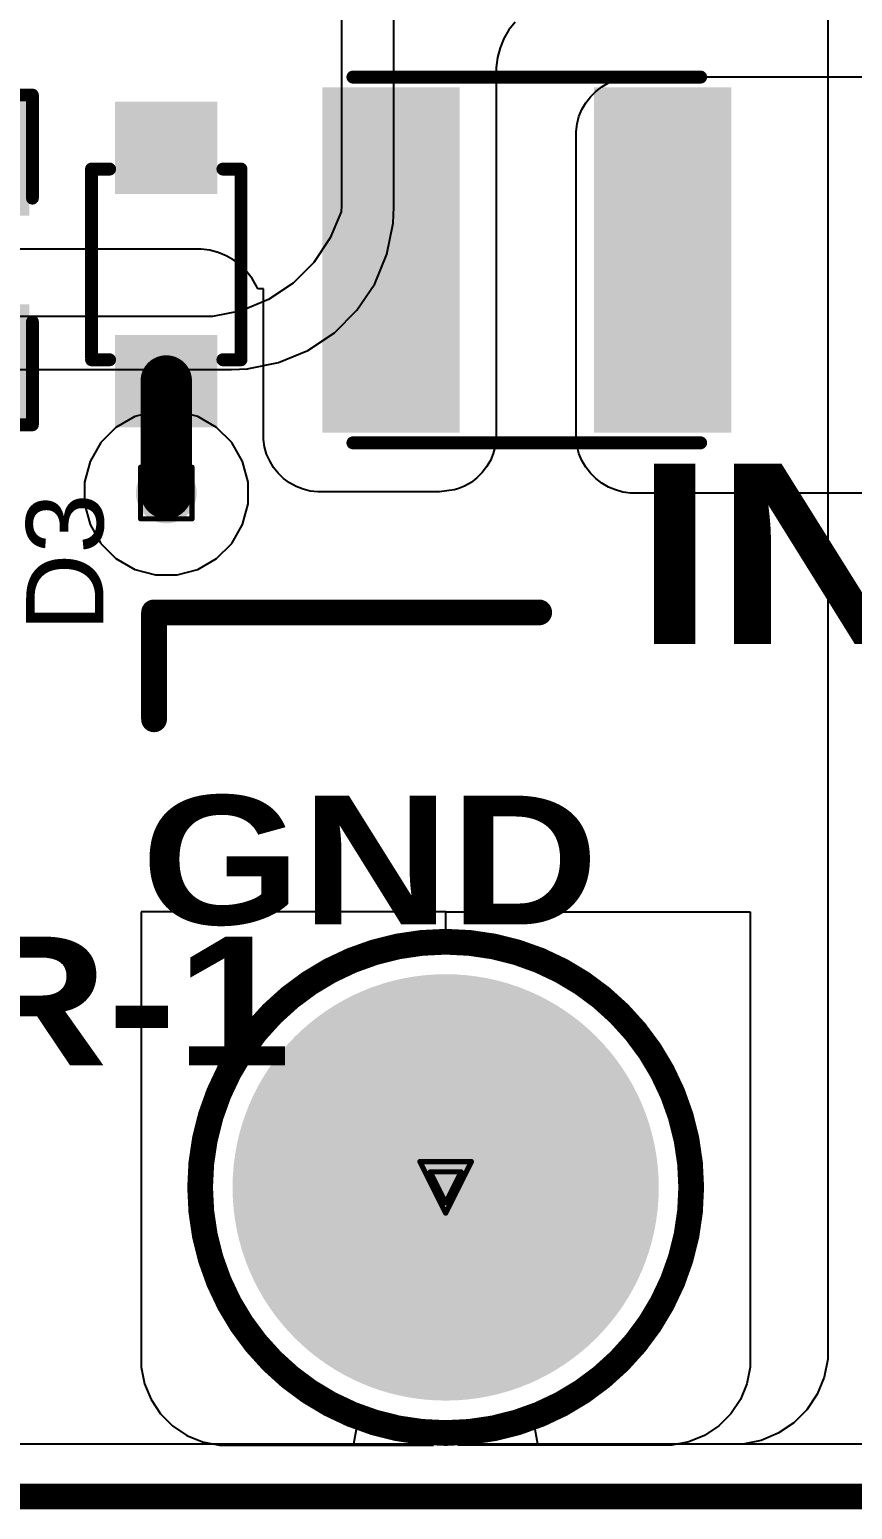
# Model space of a CAD drawing. Header units: inches. Extents: x -5 to 230, y -4 to 159.
# Drawn here: x 73.07 to 81.18, y -3.62 to 10.97 of the extents above; entities that cross this region are included whole.
import ezdxf

# ---------------------------------------------------------------- set-up
doc = ezdxf.new("R2010")
doc.units = ezdxf.units.IN
for name, color, linetype in [('Board Outline', 216, 'Continuous'), ('Bottom Layer', 5, 'Continuous'), ('Bottom Solder', 6, 'Continuous'), ('Drill Drawing', 1, 'Continuous'), ('Layer 1', 16, 'Continuous'), ('Layer 2', 76, 'Continuous'), ('Multi-Layer', 9, 'Continuous'), ('Pad Holes', 156, 'Continuous'), ('Top Layer', 1, 'Continuous'), ('Top Overlay', 2, 'Continuous'), ('Top Paste', 8, 'Continuous'), ('Top Solder', 216, 'Continuous'), ('Via Holes', 16, 'Continuous')]:
    doc.layers.add(name, color=color, linetype=linetype)
doc.styles.add('Arial', font='', dxfattribs={"height": 0.2})
doc.styles.add('Arial Black_Bold', font='', dxfattribs={"height": 0.2})
doc.styles.get('Arial').set_extended_font_data('Arial')
doc.styles.get('Arial Black_Bold').set_extended_font_data('Arial Black', bold=True)

# ---------------------------------------------------------------- blocks, each defined once
blk = doc.blocks.new('0_5___T____P___33')
at = {"layer": 'Bottom Layer'}
h = blk.add_hatch(color=5, dxfattribs=at)
edge = h.paths.add_edge_path()
edge.add_arc((0, 0), 2, 0, 360)
at = {"layer": 'Bottom Solder'}
h = blk.add_hatch(color=6, dxfattribs=at)
edge = h.paths.add_edge_path()
edge.add_arc((0, 0), 2.102, 0, 360)
at = {"layer": 'Layer 1'}
h = blk.add_hatch(color=16, dxfattribs=at)
edge = h.paths.add_edge_path()
edge.add_arc((0, 0), 2, 0, 360)
at = {"layer": 'Layer 2'}
h = blk.add_hatch(color=76, dxfattribs=at)
edge = h.paths.add_edge_path()
edge.add_arc((0, 0), 2, 0, 360)
at = {"layer": 'Multi-Layer'}
h = blk.add_hatch(color=9, dxfattribs=at)
edge = h.paths.add_edge_path()
edge.add_arc((0, 0), 2, 0, 360)
at = {"layer": 'Pad Holes'}
h = blk.add_hatch(color=7, dxfattribs=at)
edge = h.paths.add_edge_path()
edge.add_arc((0, 0), 1, 0, 360)
at = {"layer": 'Top Layer'}
h = blk.add_hatch(color=1, dxfattribs=at)
edge = h.paths.add_edge_path()
edge.add_arc((0, 0), 2, 0, 360)
at = {"layer": 'Top Solder'}
h = blk.add_hatch(color=216, dxfattribs=at)
edge = h.paths.add_edge_path()
edge.add_arc((0, 0), 2.102, 0, 360)
blk = doc.blocks.new('C___0805_45')
at = {"layer": 'Top Layer'}
for points in [[(-1.524, 0.762), (-0.508, 0.762), (-0.508, -0.762), (-1.524, -0.762)], [(0.508, 0.762), (1.524, 0.762), (1.524, -0.762), (0.508, -0.762)]]:
    blk.add_hatch(color=1, dxfattribs=at).paths.add_polyline_path(points)
at = {"layer": 'Top Paste'}
for points in [[(-1.524, 0.762), (-0.508, 0.762), (-0.508, -0.762), (-1.524, -0.762)], [(0.508, 0.762), (1.524, 0.762), (1.524, -0.762), (0.508, -0.762)]]:
    blk.add_hatch(color=8, dxfattribs=at).paths.add_polyline_path(points)
at = {"layer": 'Top Solder'}
for points in [[(-1.594, 0.832), (-0.438, 0.832), (-0.438, -0.832), (-1.594, -0.832)], [(0.438, 0.832), (1.594, 0.832), (1.594, -0.832), (0.438, -0.832)]]:
    blk.add_hatch(color=216, dxfattribs=at).paths.add_polyline_path(points)
at = {"layer": 'Top Overlay'}
for points in [[(-1.626, 0.864, 0.127, 0.127, 0), (-0.61, 0.864, 0.127, 0.127, 0)], [(-1.626, 0.864, 0.127, 0.127, 0), (-1.626, -0.864, 0.127, 0.127, 0)], [(0.61, 0.864, 0.127, 0.127, 0), (1.626, 0.864, 0.127, 0.127, 0)], [(1.626, 0.864, 0.127, 0.127, 0), (1.626, -0.864, 0.127, 0.127, 0)], [(-1.626, -0.864, 0.127, 0.127, 0), (-0.61, -0.864, 0.127, 0.127, 0)], [(0.61, -0.864, 0.127, 0.127, 0), (1.626, -0.864, 0.127, 0.127, 0)]]:
    blk.add_lwpolyline(points, format="xyseb", dxfattribs=at)
for points in [[(-1.657, 0.864, 0.0635, 0.0635, 1), (-1.594, 0.864, 0.0635, 0.0635, 1)], [(-1.657, 0.864, 0.0635, 0.0635, 1), (-1.594, 0.864, 0.0635, 0.0635, 1)], [(-0.641, 0.864, 0.0635, 0.0635, 1), (-0.578, 0.864, 0.0635, 0.0635, 1)], [(0.578, 0.864, 0.0635, 0.0635, 1), (0.641, 0.864, 0.0635, 0.0635, 1)], [(1.594, 0.864, 0.0635, 0.0635, 1), (1.657, 0.864, 0.0635, 0.0635, 1)], [(1.594, 0.864, 0.0635, 0.0635, 1), (1.657, 0.864, 0.0635, 0.0635, 1)], [(-1.657, -0.864, 0.0635, 0.0635, 1), (-1.594, -0.864, 0.0635, 0.0635, 1)], [(-1.657, -0.864, 0.0635, 0.0635, 1), (-1.594, -0.864, 0.0635, 0.0635, 1)], [(-0.641, -0.864, 0.0635, 0.0635, 1), (-0.578, -0.864, 0.0635, 0.0635, 1)], [(0.578, -0.864, 0.0635, 0.0635, 1), (0.641, -0.864, 0.0635, 0.0635, 1)], [(1.594, -0.864, 0.0635, 0.0635, 1), (1.657, -0.864, 0.0635, 0.0635, 1)], [(1.594, -0.864, 0.0635, 0.0635, 1), (1.657, -0.864, 0.0635, 0.0635, 1)]]:
    blk.add_lwpolyline(points, format="xyseb", close=True, dxfattribs=at)
blk = doc.blocks.new('FUSE_1210_194')
at = {"layer": 'Top Layer'}
for points in [[(-1.915, 1.6), (-0.765, 1.6), (-0.765, -1.6), (-1.915, -1.6)], [(0.765, 1.6), (1.915, 1.6), (1.915, -1.6), (0.765, -1.6)]]:
    blk.add_hatch(color=1, dxfattribs=at).paths.add_polyline_path(points)
at = {"layer": 'Top Paste'}
for points in [[(-1.915, 1.6), (-0.765, 1.6), (-0.765, -1.6), (-1.915, -1.6)], [(0.765, 1.6), (1.915, 1.6), (1.915, -1.6), (0.765, -1.6)]]:
    blk.add_hatch(color=8, dxfattribs=at).paths.add_polyline_path(points)
at = {"layer": 'Top Solder'}
for points in [[(-2.017, 1.702), (-0.663, 1.702), (-0.663, -1.702), (-2.017, -1.702)], [(0.663, 1.702), (2.017, 1.702), (2.017, -1.702), (0.663, -1.702)]]:
    blk.add_hatch(color=216, dxfattribs=at).paths.add_polyline_path(points)
at = {"layer": 'Top Overlay'}
for points in [[(1.715, 1.803, 0.127, 0.127, 0), (-1.715, 1.803, 0.127, 0.127, 0)], [(1.715, -1.803, 0.127, 0.127, 0), (-1.715, -1.803, 0.127, 0.127, 0)]]:
    blk.add_lwpolyline(points, format="xyseb", dxfattribs=at)
for points in [[(-1.747, 1.803, 0.0635, 0.0635, 1), (-1.683, 1.803, 0.0635, 0.0635, 1)], [(1.683, 1.803, 0.0635, 0.0635, 1), (1.747, 1.803, 0.0635, 0.0635, 1)], [(-1.747, -1.803, 0.0635, 0.0635, 1), (-1.683, -1.803, 0.0635, 0.0635, 1)], [(1.683, -1.803, 0.0635, 0.0635, 1), (1.747, -1.803, 0.0635, 0.0635, 1)]]:
    blk.add_lwpolyline(points, format="xyseb", close=True, dxfattribs=at)
blk = doc.blocks.new('SOD_323__B_______________218')
at = {"layer": 'Top Layer'}
for points in [[(-0.75, -0.45), (-1.55, -0.45), (-1.55, 0.45), (-0.75, 0.45)], [(1.55, -0.45), (0.75, -0.45), (0.75, 0.45), (1.55, 0.45)]]:
    blk.add_hatch(color=1, dxfattribs=at).paths.add_polyline_path(points)
at = {"layer": 'Top Paste'}
for points in [[(-0.75, -0.45), (-1.55, -0.45), (-1.55, 0.45), (-0.75, 0.45)], [(1.55, -0.45), (0.75, -0.45), (0.75, 0.45), (1.55, 0.45)]]:
    blk.add_hatch(color=8, dxfattribs=at).paths.add_polyline_path(points)
at = {"layer": 'Top Solder'}
for points in [[(-0.695, -0.505), (-1.605, -0.505), (-1.605, 0.505), (-0.695, 0.505)], [(1.605, -0.505), (0.695, -0.505), (0.695, 0.505), (1.605, 0.505)]]:
    blk.add_hatch(color=216, dxfattribs=at).paths.add_polyline_path(points)
at = {"layer": 'Top Overlay'}
for points in [[(-0.94, 0.737, 0.127, 0.127, 0), (-0.94, 0.559, 0.127, 0.127, 0)], [(-0.914, 0.737, 0.127, 0.127, 0), (0.94, 0.737, 0.127, 0.127, 0)], [(0.94, 0.737, 0.127, 0.127, 0), (0.94, 0.559, 0.127, 0.127, 0)], [(-0.94, -0.559, 0.127, 0.127, 0), (-0.94, -0.737, 0.127, 0.127, 0)], [(0.94, -0.559, 0.127, 0.127, 0), (0.94, -0.737, 0.127, 0.127, 0)], [(-0.914, -0.737, 0.127, 0.127, 0), (0.94, -0.737, 0.127, 0.127, 0)]]:
    blk.add_lwpolyline(points, format="xyseb", dxfattribs=at)
for points in [[(-0.972, 0.737, 0.0635, 0.0635, 1), (-0.908, 0.737, 0.0635, 0.0635, 1)], [(-0.946, 0.737, 0.0635, 0.0635, 1), (-0.883, 0.737, 0.0635, 0.0635, 1)], [(0.908, 0.737, 0.0635, 0.0635, 1), (0.972, 0.737, 0.0635, 0.0635, 1)], [(0.908, 0.737, 0.0635, 0.0635, 1), (0.972, 0.737, 0.0635, 0.0635, 1)], [(-0.972, 0.559, 0.0635, 0.0635, 1), (-0.908, 0.559, 0.0635, 0.0635, 1)], [(0.908, 0.559, 0.0635, 0.0635, 1), (0.972, 0.559, 0.0635, 0.0635, 1)], [(-0.972, -0.559, 0.0635, 0.0635, 1), (-0.908, -0.559, 0.0635, 0.0635, 1)], [(0.908, -0.559, 0.0635, 0.0635, 1), (0.972, -0.559, 0.0635, 0.0635, 1)], [(-0.972, -0.737, 0.0635, 0.0635, 1), (-0.908, -0.737, 0.0635, 0.0635, 1)], [(-0.946, -0.737, 0.0635, 0.0635, 1), (-0.883, -0.737, 0.0635, 0.0635, 1)], [(0.908, -0.737, 0.0635, 0.0635, 1), (0.972, -0.737, 0.0635, 0.0635, 1)], [(0.908, -0.737, 0.0635, 0.0635, 1), (0.972, -0.737, 0.0635, 0.0635, 1)]]:
    blk.add_lwpolyline(points, format="xyseb", close=True, dxfattribs=at)

msp = doc.modelspace()

# ---------------------------------------------------------------- hatches: boundary and pattern name
at = {"layer": 'Bottom Layer'}
h = msp.add_hatch(color=5, dxfattribs=at)
edge = h.paths.add_edge_path()
edge.add_arc((74.414, 6.403), 0.3, 0, 360)
at = {"layer": 'Layer 1'}
h = msp.add_hatch(color=16, dxfattribs=at)
edge = h.paths.add_edge_path()
edge.add_arc((74.414, 6.403), 0.3, 0, 360)
at = {"layer": 'Layer 2'}
h = msp.add_hatch(color=76, dxfattribs=at)
edge = h.paths.add_edge_path()
edge.add_arc((74.414, 6.403), 0.3, 0, 360)
at = {"layer": 'Top Layer'}
h = msp.add_hatch(color=1, dxfattribs=at)
edge = h.paths.add_edge_path()
edge.add_arc((74.414, 6.403), 0.3, 0, 360)
at = {"layer": 'Via Holes'}
h = msp.add_hatch(color=7, dxfattribs=at)
edge = h.paths.add_edge_path()
edge.add_arc((74.414, 6.403), 0.15, 0, 360)

# ---------------------------------------------------------------- linework, layer by layer
at = {"layer": 'Board Outline'}
msp.add_lwpolyline([(-0.452, -3.491, 0.254, 0.254, 0), (93.452, -3.491, 0.254, 0.254, 0)], format="xyseb", dxfattribs=at)
at = {"layer": 'Bottom Layer'}
for p, q in [((74.103, 7.156), (73.918, 7.05)), ((74.308, 7.211), (74.103, 7.156)), ((74.521, 7.211), (74.308, 7.211)), ((74.726, 7.156), (74.521, 7.211)), ((74.911, 7.05), (74.726, 7.156)), ((73.918, 7.05), (73.768, 6.9)), ((75.061, 6.9), (74.911, 7.05)), ((73.768, 6.9), (73.662, 6.715)), ((75.167, 6.715), (75.061, 6.9)), ((73.662, 6.715), (73.606, 6.51)), ((75.222, 6.51), (75.167, 6.715)), ((73.606, 6.51), (73.606, 6.297)), ((75.222, 6.297), (75.222, 6.51)), ((73.606, 6.297), (73.662, 6.092)), ((75.167, 6.092), (75.222, 6.297)), ((73.662, 6.092), (73.768, 5.907)), ((75.061, 5.907), (75.167, 6.092)), ((73.768, 5.907), (73.918, 5.757)), ((74.911, 5.757), (75.061, 5.907)), ((73.918, 5.757), (74.103, 5.65)), ((74.726, 5.65), (74.911, 5.757)), ((74.103, 5.65), (74.308, 5.595)), ((74.308, 5.595), (74.521, 5.595)), ((74.521, 5.595), (74.726, 5.65)), ((76.923, 2.065), (76.439, 1.969)), ((77.417, 2.065), (76.923, 2.065)), ((77.902, 1.969), (77.417, 2.065)), ((76.439, 1.969), (75.982, 1.78)), ((78.358, 1.78), (77.902, 1.969)), ((75.982, 1.78), (75.571, 1.505)), ((78.769, 1.505), (78.358, 1.78)), ((75.571, 1.505), (75.222, 1.156)), ((79.118, 1.156), (78.769, 1.505)), ((75.222, 1.156), (74.947, 0.745)), ((79.393, 0.745), (79.118, 1.156)), ((74.947, 0.745), (74.758, 0.289)), ((79.582, 0.289), (79.393, 0.745)), ((74.758, 0.289), (74.662, -0.196)), ((79.678, -0.196), (79.582, 0.289)), ((74.662, -0.196), (74.662, -0.69)), ((79.678, -0.69), (79.678, -0.196)), ((74.662, -0.69), (74.758, -1.174)), ((79.582, -1.174), (79.678, -0.69)), ((74.758, -1.174), (74.947, -1.631)), ((79.393, -1.631), (79.582, -1.174)), ((74.947, -1.631), (75.222, -2.042)), ((79.118, -2.042), (79.393, -1.631)), ((75.222, -2.042), (75.571, -2.391)), ((78.769, -2.391), (79.118, -2.042)), ((75.571, -2.391), (75.982, -2.665)), ((78.358, -2.665), (78.769, -2.391)), ((75.982, -2.665), (76.295, -2.795)), ((78.045, -2.795), (78.358, -2.665)), ((76.295, -2.795), (76.26, -2.973)), ((78.08, -2.973), (78.045, -2.795)), ((76.26, -2.973), (70.508, -2.973)), ((84.397, -2.973), (78.08, -2.973))]:
    msp.add_line(p, q, dxfattribs=at)
at = {"layer": 'Drill Drawing'}
for points in [[(74.16, 6.657, 0.0508, 0.0508, 0), (74.668, 6.657, 0.0508, 0.0508, 0)], [(74.16, 6.149, 0.0508, 0.0508, 0), (74.16, 6.657, 0.0508, 0.0508, 0)], [(74.262, 6.556, 0.0508, 0.0508, 0), (74.567, 6.556, 0.0508, 0.0508, 0)], [(74.262, 6.251, 0.0508, 0.0508, 0), (74.262, 6.556, 0.0508, 0.0508, 0)], [(74.567, 6.251, 0.0508, 0.0508, 0), (74.567, 6.556, 0.0508, 0.0508, 0)], [(74.668, 6.149, 0.0508, 0.0508, 0), (74.668, 6.657, 0.0508, 0.0508, 0)], [(74.262, 6.251, 0.0508, 0.0508, 0), (74.567, 6.251, 0.0508, 0.0508, 0)], [(74.16, 6.149, 0.0508, 0.0508, 0), (74.668, 6.149, 0.0508, 0.0508, 0)], [(76.916, -0.189, 0.0508, 0.0508, 0), (77.424, -0.189, 0.0508, 0.0508, 0)], [(76.916, -0.189, 0.0508, 0.0508, 0), (77.17, -0.697, 0.0508, 0.0508, 0)], [(77.018, -0.29, 0.0508, 0.0508, 0), (77.322, -0.29, 0.0508, 0.0508, 0)], [(77.018, -0.29, 0.0508, 0.0508, 0), (77.17, -0.595, 0.0508, 0.0508, 0)], [(77.17, -0.697, 0.0508, 0.0508, 0), (77.424, -0.189, 0.0508, 0.0508, 0)], [(77.17, -0.595, 0.0508, 0.0508, 0), (77.322, -0.29, 0.0508, 0.0508, 0)]]:
    msp.add_lwpolyline(points, format="xyseb", dxfattribs=at)
for points in [[(74.148, 6.657, 0.0254, 0.0254, 1), (74.173, 6.657, 0.0254, 0.0254, 1)], [(74.148, 6.657, 0.0254, 0.0254, 1), (74.173, 6.657, 0.0254, 0.0254, 1)], [(74.249, 6.556, 0.0254, 0.0254, 1), (74.275, 6.556, 0.0254, 0.0254, 1)], [(74.249, 6.556, 0.0254, 0.0254, 1), (74.275, 6.556, 0.0254, 0.0254, 1)], [(74.554, 6.556, 0.0254, 0.0254, 1), (74.58, 6.556, 0.0254, 0.0254, 1)], [(74.554, 6.556, 0.0254, 0.0254, 1), (74.58, 6.556, 0.0254, 0.0254, 1)], [(74.656, 6.657, 0.0254, 0.0254, 1), (74.681, 6.657, 0.0254, 0.0254, 1)], [(74.656, 6.657, 0.0254, 0.0254, 1), (74.681, 6.657, 0.0254, 0.0254, 1)], [(74.249, 6.251, 0.0254, 0.0254, 1), (74.275, 6.251, 0.0254, 0.0254, 1)], [(74.249, 6.251, 0.0254, 0.0254, 1), (74.275, 6.251, 0.0254, 0.0254, 1)], [(74.554, 6.251, 0.0254, 0.0254, 1), (74.58, 6.251, 0.0254, 0.0254, 1)], [(74.554, 6.251, 0.0254, 0.0254, 1), (74.58, 6.251, 0.0254, 0.0254, 1)], [(74.148, 6.149, 0.0254, 0.0254, 1), (74.173, 6.149, 0.0254, 0.0254, 1)], [(74.148, 6.149, 0.0254, 0.0254, 1), (74.173, 6.149, 0.0254, 0.0254, 1)], [(74.656, 6.149, 0.0254, 0.0254, 1), (74.681, 6.149, 0.0254, 0.0254, 1)], [(74.656, 6.149, 0.0254, 0.0254, 1), (74.681, 6.149, 0.0254, 0.0254, 1)], [(76.903, -0.189, 0.0254, 0.0254, 1), (76.929, -0.189, 0.0254, 0.0254, 1)], [(76.903, -0.189, 0.0254, 0.0254, 1), (76.929, -0.189, 0.0254, 0.0254, 1)], [(77.005, -0.29, 0.0254, 0.0254, 1), (77.03, -0.29, 0.0254, 0.0254, 1)], [(77.005, -0.29, 0.0254, 0.0254, 1), (77.03, -0.29, 0.0254, 0.0254, 1)], [(77.31, -0.29, 0.0254, 0.0254, 1), (77.335, -0.29, 0.0254, 0.0254, 1)], [(77.31, -0.29, 0.0254, 0.0254, 1), (77.335, -0.29, 0.0254, 0.0254, 1)], [(77.411, -0.189, 0.0254, 0.0254, 1), (77.437, -0.189, 0.0254, 0.0254, 1)], [(77.411, -0.189, 0.0254, 0.0254, 1), (77.437, -0.189, 0.0254, 0.0254, 1)], [(77.157, -0.595, 0.0254, 0.0254, 1), (77.183, -0.595, 0.0254, 0.0254, 1)], [(77.157, -0.595, 0.0254, 0.0254, 1), (77.183, -0.595, 0.0254, 0.0254, 1)], [(77.157, -0.697, 0.0254, 0.0254, 1), (77.183, -0.697, 0.0254, 0.0254, 1)], [(77.157, -0.697, 0.0254, 0.0254, 1), (77.183, -0.697, 0.0254, 0.0254, 1)]]:
    msp.add_lwpolyline(points, format="xyseb", close=True, dxfattribs=at)
at = {"layer": 'Layer 1'}
msp.add_line((84.397, -2.973), (70.508, -2.973), dxfattribs=at)
at = {"layer": 'Layer 2'}
for p, q in [((76.659, 9.222), (76.659, 56.136)), ((80.94, 48.928), (80.94, -2.043)), ((76.141, 47.009), (76.141, 9.235)), ((76.141, 9.235), (76.138, 9.174)), ((76.651, 9.065), (76.659, 9.222)), ((76.138, 9.174), (76.032, 8.919)), ((76.59, 8.757), (76.651, 9.065)), ((76.032, 8.919), (75.871, 8.677)), ((76.47, 8.467), (76.59, 8.757)), ((75.871, 8.677), (75.666, 8.472)), ((75.666, 8.472), (75.424, 8.311)), ((76.295, 8.206), (76.47, 8.467)), ((75.156, 8.2), (74.871, 8.143)), ((75.424, 8.311), (75.156, 8.2)), ((76.073, 7.984), (76.295, 8.206)), ((74.726, 8.143), (24.046, 8.143)), ((74.871, 8.143), (74.726, 8.143)), ((75.812, 7.809), (76.073, 7.984)), ((75.522, 7.689), (75.812, 7.809)), ((24.563, 7.62), (75.057, 7.62)), ((75.057, 7.62), (75.214, 7.628)), ((75.057, 7.62), (75.057, 7.62)), ((75.057, 7.62), (75.057, 7.62)), ((75.214, 7.628), (75.23, 7.631)), ((75.23, 7.631), (75.522, 7.689)), ((74.103, 7.156), (73.918, 7.05)), ((74.308, 7.211), (74.103, 7.156)), ((74.521, 7.211), (74.308, 7.211)), ((74.726, 7.156), (74.521, 7.211)), ((74.911, 7.05), (74.726, 7.156)), ((73.918, 7.05), (73.768, 6.9)), ((75.061, 6.9), (74.911, 7.05)), ((73.768, 6.9), (73.662, 6.715)), ((75.167, 6.715), (75.061, 6.9)), ((73.662, 6.715), (73.606, 6.51)), ((75.222, 6.51), (75.167, 6.715)), ((73.606, 6.51), (73.606, 6.297)), ((75.222, 6.297), (75.222, 6.51)), ((73.606, 6.297), (73.662, 6.092)), ((75.167, 6.092), (75.222, 6.297)), ((73.662, 6.092), (73.768, 5.907)), ((75.061, 5.907), (75.167, 6.092)), ((73.768, 5.907), (73.918, 5.757)), ((74.911, 5.757), (75.061, 5.907)), ((73.918, 5.757), (74.103, 5.65)), ((74.726, 5.65), (74.911, 5.757)), ((74.103, 5.65), (74.308, 5.595)), ((74.308, 5.595), (74.521, 5.595)), ((74.521, 5.595), (74.726, 5.65)), ((76.923, 2.065), (76.439, 1.969)), ((77.417, 2.065), (76.923, 2.065)), ((77.902, 1.969), (77.417, 2.065)), ((76.439, 1.969), (75.982, 1.78)), ((78.358, 1.78), (77.902, 1.969)), ((75.982, 1.78), (75.571, 1.505)), ((78.769, 1.505), (78.358, 1.78)), ((75.571, 1.505), (75.222, 1.156)), ((79.118, 1.156), (78.769, 1.505)), ((75.222, 1.156), (74.947, 0.745)), ((79.393, 0.745), (79.118, 1.156)), ((74.947, 0.745), (74.758, 0.289)), ((79.582, 0.289), (79.393, 0.745)), ((74.758, 0.289), (74.662, -0.196)), ((79.678, -0.196), (79.582, 0.289)), ((74.662, -0.196), (74.662, -0.69)), ((79.678, -0.69), (79.678, -0.196)), ((74.662, -0.69), (74.758, -1.174)), ((79.582, -1.174), (79.678, -0.69)), ((74.758, -1.174), (74.947, -1.631)), ((79.393, -1.631), (79.582, -1.174)), ((74.947, -1.631), (75.222, -2.042)), ((79.118, -2.042), (79.393, -1.631)), ((75.222, -2.042), (75.571, -2.391)), ((78.769, -2.391), (79.118, -2.042)), ((80.94, -2.135), (80.904, -2.314)), ((80.94, -2.043), (80.94, -2.043)), ((80.94, -2.043), (80.94, -2.135)), ((80.904, -2.314), (80.834, -2.483)), ((75.571, -2.391), (75.982, -2.665)), ((78.358, -2.665), (78.769, -2.391)), ((80.834, -2.483), (80.732, -2.636)), ((75.982, -2.665), (76.295, -2.795)), ((78.045, -2.795), (78.358, -2.665)), ((80.603, -2.765), (80.45, -2.867)), ((80.732, -2.636), (80.603, -2.765)), ((76.295, -2.795), (76.26, -2.973)), ((78.08, -2.973), (78.045, -2.795)), ((80.45, -2.867), (80.281, -2.937)), ((76.26, -2.973), (70.508, -2.973)), ((80.01, -2.973), (78.08, -2.973)), ((80.102, -2.973), (80.01, -2.973)), ((80.281, -2.937), (80.102, -2.973))]:
    msp.add_line(p, q, dxfattribs=at)
at = {"layer": 'Top Layer'}
for p, q in [((77.794, 10.969), (77.745, 10.883)), ((77.854, 11.047), (77.794, 10.969)), ((77.745, 10.883), (77.707, 10.792)), ((77.682, 10.697), (77.669, 10.6)), ((77.707, 10.792), (77.682, 10.697)), ((77.669, 10.6), (77.667, 10.55)), ((77.667, 10.55), (77.667, 10.55)), ((77.667, 10.55), (77.667, 10.55)), ((77.667, 10.55), (77.667, 6.972)), ((78.598, 10.31), (78.651, 10.363)), ((78.651, 10.363), (78.711, 10.409)), ((78.711, 10.409), (78.776, 10.446)), ((78.776, 10.446), (78.846, 10.475)), ((78.846, 10.475), (78.919, 10.495)), ((78.919, 10.495), (78.993, 10.505)), ((78.993, 10.505), (79.031, 10.505)), ((79.031, 10.505), (79.031, 10.505)), ((79.031, 10.505), (83.615, 10.505)), ((78.514, 10.184), (78.552, 10.25)), ((78.552, 10.25), (78.598, 10.31)), ((78.466, 10.042), (78.485, 10.115)), ((78.485, 10.115), (78.514, 10.184)), ((78.456, 9.967), (78.466, 10.042)), ((78.456, 9.93), (78.456, 9.967)), ((78.456, 6.978), (78.456, 9.93)), ((74.715, 8.809), (71.468, 8.809)), ((74.758, 8.808), (74.715, 8.809)), ((74.715, 8.809), (74.715, 8.809)), ((74.715, 8.809), (74.715, 8.809)), ((74.715, 8.809), (74.715, 8.809)), ((74.843, 8.796), (74.758, 8.808)), ((74.855, 8.793), (74.843, 8.796)), ((74.843, 8.796), (74.843, 8.796)), ((74.926, 8.774), (74.855, 8.793)), ((75.006, 8.741), (74.926, 8.774)), ((75.08, 8.698), (75.006, 8.741)), ((75.148, 8.646), (75.08, 8.698)), ((75.209, 8.585), (75.148, 8.646)), ((75.262, 8.517), (75.209, 8.585)), ((75.305, 8.442), (75.262, 8.517)), ((75.316, 8.415), (75.305, 8.442)), ((75.372, 8.415), (75.316, 8.415)), ((75.372, 6.968), (75.372, 8.415)), ((75.373, 6.931), (75.372, 6.968)), ((75.384, 6.858), (75.373, 6.931)), ((75.404, 6.787), (75.384, 6.858)), ((77.658, 6.863), (77.639, 6.793)), ((77.667, 6.936), (77.658, 6.863)), ((77.667, 6.972), (77.667, 6.936)), ((78.456, 6.941), (78.456, 6.978)), ((78.456, 6.978), (78.456, 6.978)), ((78.466, 6.866), (78.456, 6.941)), ((78.485, 6.793), (78.466, 6.866)), ((75.434, 6.719), (75.404, 6.787)), ((75.472, 6.656), (75.434, 6.719)), ((77.611, 6.725), (77.574, 6.662)), ((77.639, 6.793), (77.611, 6.725)), ((78.514, 6.724), (78.485, 6.793)), ((78.552, 6.658), (78.514, 6.724)), ((75.518, 6.598), (75.472, 6.656)), ((75.571, 6.547), (75.518, 6.598)), ((77.53, 6.604), (77.478, 6.552)), ((77.574, 6.662), (77.53, 6.604)), ((78.598, 6.598), (78.552, 6.658)), ((78.651, 6.545), (78.598, 6.598)), ((75.63, 6.503), (75.571, 6.547)), ((75.695, 6.467), (75.63, 6.503)), ((75.764, 6.44), (75.695, 6.467)), ((75.835, 6.422), (75.764, 6.44)), ((75.909, 6.414), (75.835, 6.422)), ((77.254, 6.433), (77.109, 6.414)), ((77.289, 6.443), (77.254, 6.433)), ((77.357, 6.471), (77.289, 6.443)), ((77.42, 6.507), (77.357, 6.471)), ((77.478, 6.552), (77.42, 6.507)), ((78.711, 6.499), (78.651, 6.545)), ((78.776, 6.462), (78.711, 6.499)), ((78.846, 6.433), (78.776, 6.462)), ((78.919, 6.413), (78.846, 6.433)), ((75.946, 6.414), (75.909, 6.414)), ((77.109, 6.414), (75.946, 6.414)), ((77.109, 6.414), (77.109, 6.414)), ((78.993, 6.403), (78.919, 6.413)), ((79.031, 6.403), (78.993, 6.403)), ((83.848, 6.403), (79.031, 6.403))]:
    msp.add_line(p, q, dxfattribs=at)
msp.add_lwpolyline([(74.414, 6.403, 0.508, 0.508, 0), (74.414, 7.507, 0.508, 0.508, 0)], format="xyseb", dxfattribs=at)
for points in [[(74.287, 7.507, 0.254, 0.254, 1), (74.541, 7.507, 0.254, 0.254, 1)], [(74.287, 6.403, 0.254, 0.254, 1), (74.541, 6.403, 0.254, 0.254, 1)]]:
    msp.add_lwpolyline(points, format="xyseb", close=True, dxfattribs=at)
at = {"layer": 'Top Overlay'}
for p, q in [((77.17, 2.273), (74.166, 2.273)), ((74.166, 2.273), (74.166, -2.129)), ((77.17, 1.979), (77.17, 2.273)), ((77.17, 1.979), (77.17, 2.273)), ((77.17, 2.273), (80.174, 2.273)), ((80.174, 2.273), (80.174, -2.129)), ((76.467, 1.875), (76.933, 1.967)), ((76.933, 1.967), (77.17, 1.979)), ((77.17, 1.979), (77.17, 1.979)), ((77.407, 1.967), (77.17, 1.979)), ((77.17, 1.979), (77.17, 1.979)), ((77.873, 1.875), (77.407, 1.967)), ((76.028, 1.693), (76.467, 1.875)), ((78.312, 1.693), (77.873, 1.875)), ((75.634, 1.429), (76.028, 1.693)), ((78.706, 1.429), (78.312, 1.693)), ((75.298, 1.094), (75.634, 1.429)), ((79.042, 1.094), (78.706, 1.429)), ((75.034, 0.699), (75.298, 1.094)), ((79.306, 0.699), (79.042, 1.094)), ((74.852, 0.26), (75.034, 0.699)), ((79.488, 0.26), (79.306, 0.699)), ((74.76, -0.205), (74.852, 0.26)), ((79.58, -0.205), (79.488, 0.26)), ((74.748, -0.443), (74.76, -0.205)), ((79.592, -0.443), (79.58, -0.205)), ((74.759, -0.673), (74.748, -0.443)), ((79.581, -0.673), (79.592, -0.443)), ((74.846, -1.124), (74.759, -0.673)), ((79.494, -1.124), (79.581, -0.673)), ((75.017, -1.552), (74.846, -1.124)), ((79.323, -1.552), (79.494, -1.124)), ((75.265, -1.939), (75.017, -1.552)), ((79.075, -1.939), (79.323, -1.552)), ((75.583, -2.272), (75.265, -1.939)), ((78.758, -2.272), (79.075, -1.939)), ((74.166, -2.129), (74.166, -2.214)), ((80.174, -2.129), (80.174, -2.214)), ((74.166, -2.214), (74.199, -2.379)), ((75.957, -2.539), (75.583, -2.272)), ((78.383, -2.539), (78.758, -2.272)), ((80.174, -2.214), (80.141, -2.379)), ((74.199, -2.379), (74.264, -2.535)), ((80.141, -2.379), (80.077, -2.535)), ((74.264, -2.535), (74.357, -2.675)), ((76.375, -2.731), (75.957, -2.539)), ((77.965, -2.731), (78.383, -2.539)), ((80.077, -2.535), (79.983, -2.675)), ((74.357, -2.675), (74.477, -2.795)), ((76.822, -2.84), (76.375, -2.731)), ((77.518, -2.84), (77.965, -2.731)), ((79.983, -2.675), (79.864, -2.795)), ((74.477, -2.795), (74.617, -2.888)), ((74.617, -2.888), (74.773, -2.953)), ((77.051, -2.862), (76.822, -2.84)), ((77.051, -2.986), (77.051, -2.862)), ((77.289, -2.862), (77.518, -2.84)), ((77.289, -2.986), (77.289, -2.862)), ((79.723, -2.888), (79.567, -2.953)), ((79.864, -2.795), (79.723, -2.888)), ((74.773, -2.953), (74.938, -2.986)), ((74.938, -2.986), (75.022, -2.986)), ((75.022, -2.986), (77.051, -2.986)), ((75.022, -2.986), (75.022, -2.986)), ((75.022, -2.986), (75.022, -2.986)), ((79.318, -2.986), (77.289, -2.986)), ((79.402, -2.986), (79.318, -2.986)), ((79.318, -2.986), (79.318, -2.986)), ((79.318, -2.986), (79.318, -2.986)), ((79.567, -2.953), (79.402, -2.986))]:
    msp.add_line(p, q, dxfattribs=at)
for points in [[(74.293, 5.226, 0.254, 0.254, 0), (78.092, 5.226, 0.254, 0.254, 0)], [(74.293, 4.172, 0.254, 0.254, 0), (74.293, 5.226, 0.254, 0.254, 0)]]:
    msp.add_lwpolyline(points, format="xyseb", dxfattribs=at)
for points in [[(74.23, 5.226, 0.127, 0.127, 1), (74.357, 5.226, 0.127, 0.127, 1)], [(74.23, 5.226, 0.127, 0.127, 1), (74.357, 5.226, 0.127, 0.127, 1)], [(78.029, 5.226, 0.127, 0.127, 1), (78.156, 5.226, 0.127, 0.127, 1)], [(74.23, 4.172, 0.127, 0.127, 1), (74.357, 4.172, 0.127, 0.127, 1)], [(79.592, -0.443, 0.254, 0.254, 1), (74.748, -0.443, 0.254, 0.254, 1)], [(74.685, -0.443, 0.127, 0.127, 1), (74.812, -0.443, 0.127, 0.127, 1)], [(79.528, -0.443, 0.127, 0.127, 1), (79.655, -0.443, 0.127, 0.127, 1)]]:
    msp.add_lwpolyline(points, format="xyseb", close=True, dxfattribs=at)

# ---------------------------------------------------------------- block references
for name, p, rotation in [('FUSE_1210_194', (77.97, 8.701), 180), ('C___0805_45', (72.23, 8.701), 90), ('SOD_323__B_______________218', (74.414, 8.657), 90)]:
    msp.add_blockref(name, p, dxfattribs=dict(rotation=rotation))
msp.add_blockref('0_5___T____P___33', (77.17, -0.443))

# ---------------------------------------------------------------- texts
for s, height, rotation, style, p in [('INPUT', 1.778, 360, 'Arial Black_Bold', (79.034, 4.915)), ('D3', 0.762, 90, 'Arial', (73.794, 5.037))]:
    msp.add_text(s, height=height, rotation=rotation, dxfattribs=dict(at, style=style)).set_placement(p)
at = {"layer": 'Top Overlay', "style": 'Arial Black_Bold'}
for s, p in [('GND', (74.166, 2.15)), ('GEAR-1', (67.969, 0.76))]:
    msp.add_text(s, height=1.27, dxfattribs=at).set_placement(p)

doc.saveas('drawing.dxf')
